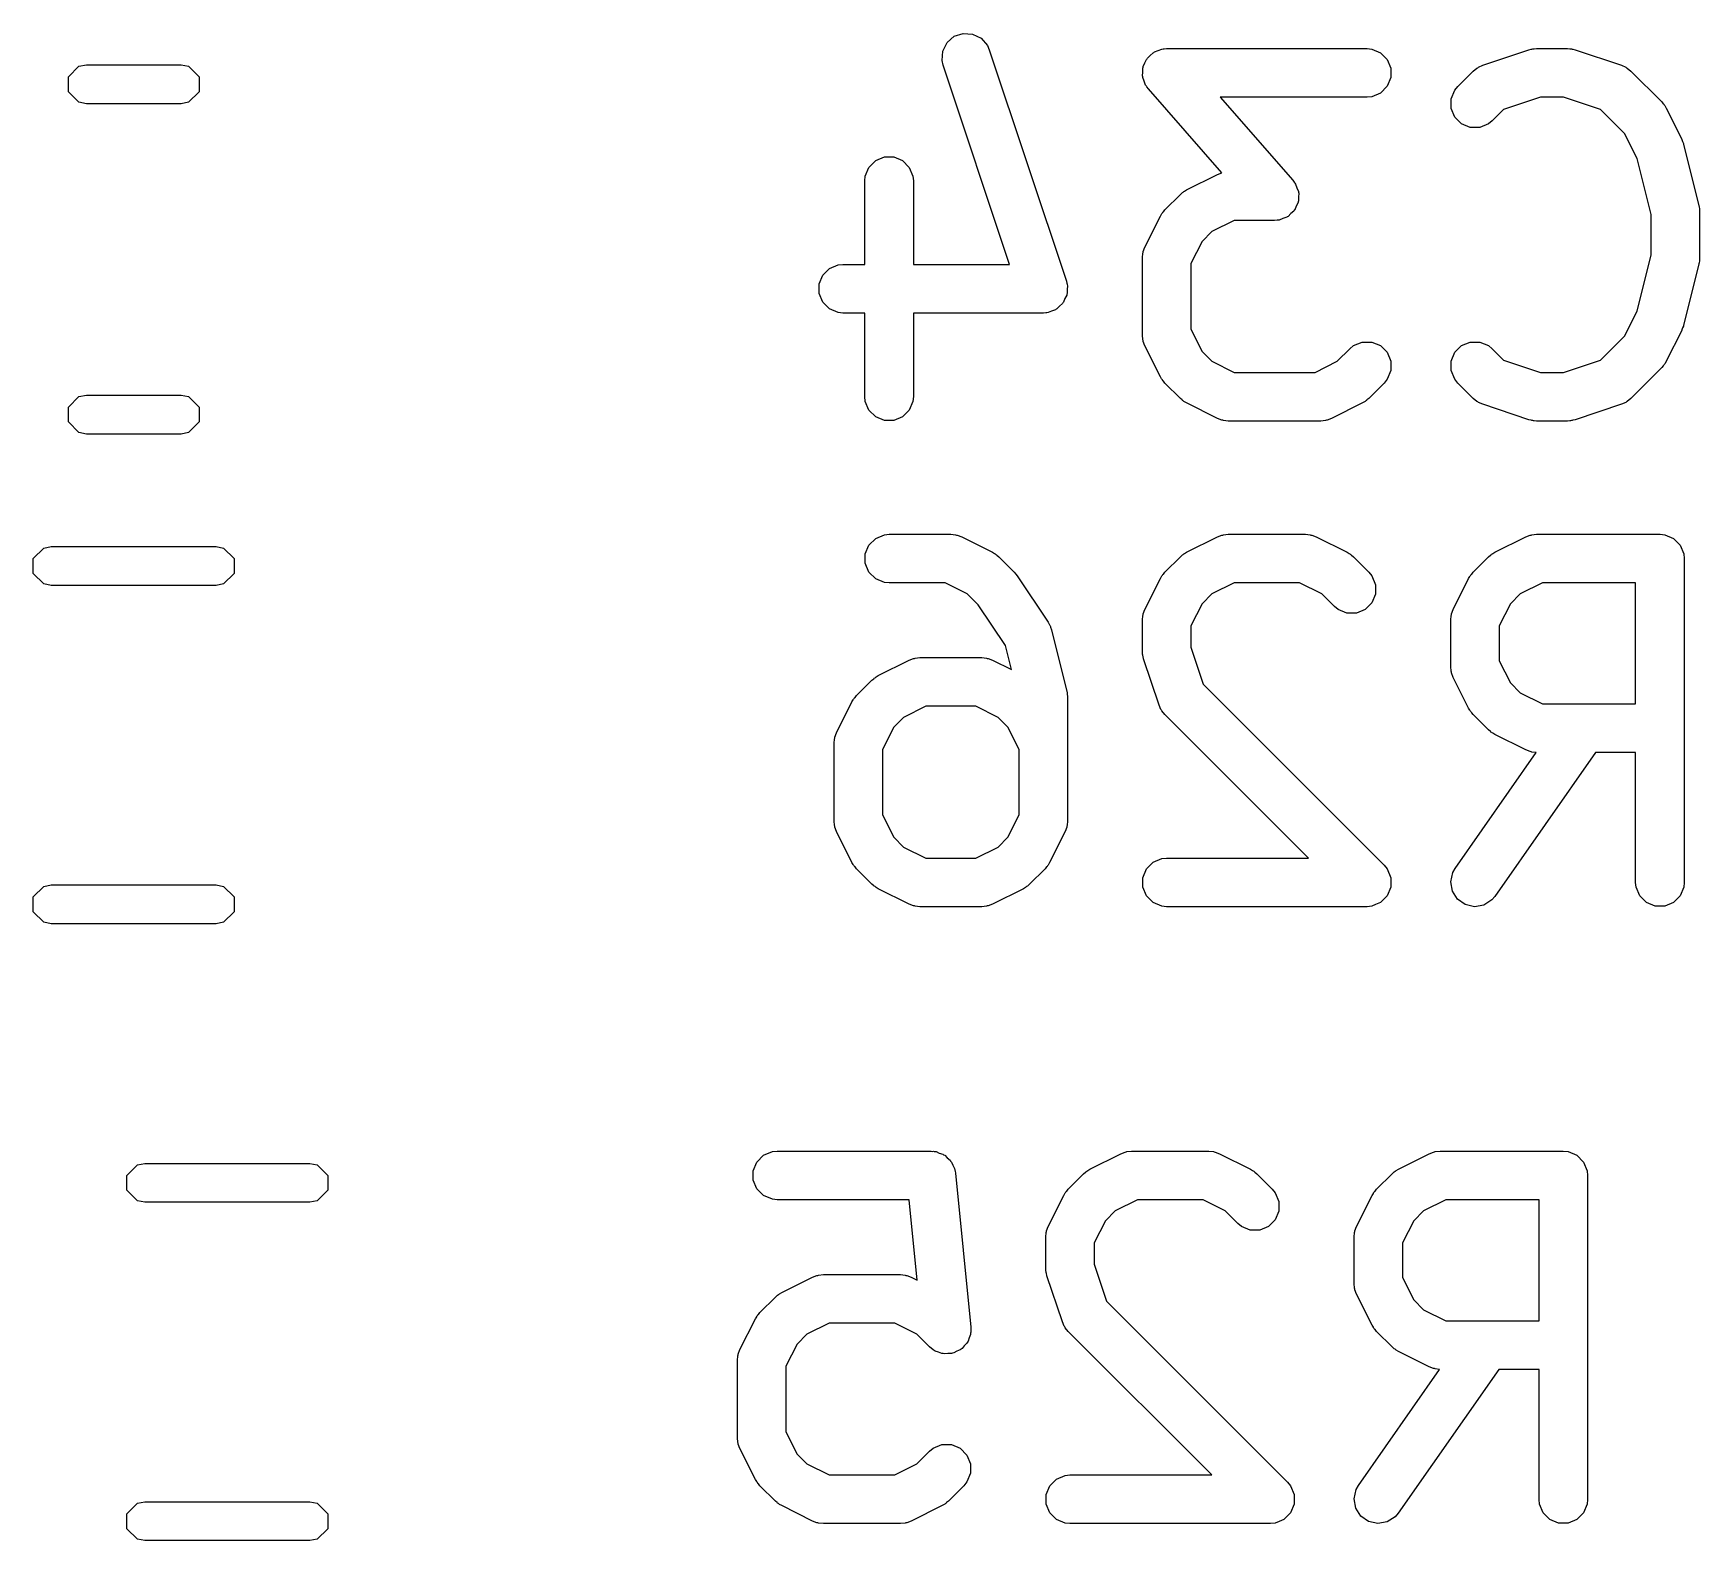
# Model space of a CAD drawing. Header units: inches. Extents: x 1.47 to 5.17, y -6.85 to -1.2.
# Drawn here: x 2.5468 to 2.7495, y -5.846 to -5.6627 of the extents above; entities that cross this region are included whole.
import ezdxf

# ---------------------------------------------------------------- set-up
doc = ezdxf.new("R2010")
doc.units = ezdxf.units.IN
doc.header["$MEASUREMENT"] = 0
doc.layers.add('B.Silkscreen', color=31, linetype='CONTINUOUS', true_color=0xe8b2a7)

msp = doc.modelspace()

# ---------------------------------------------------------------- linework, layer by layer
at = {"layer": 'B.Silkscreen', "linetype": 'CONTINUOUS'}
for p, q in [((2.65796, -5.66383), (2.65883, -5.66307)), ((2.65883, -5.66307), (2.65992, -5.66271)), ((2.65992, -5.66271), (2.66107, -5.66279)), ((2.66107, -5.66279), (2.6621, -5.66331)), ((2.6621, -5.66331), (2.66286, -5.66418)), ((2.65736, -5.66601), (2.65744, -5.66486)), ((2.65744, -5.66486), (2.65796, -5.66383)), ((2.66286, -5.66418), (2.66309, -5.6647)), ((2.66309, -5.6647), (2.67247, -5.69283)), ((2.68221, -5.66587), (2.68228, -5.6658)), ((2.68228, -5.6658), (2.68232, -5.66571)), ((2.68232, -5.66571), (2.68268, -5.6654)), ((2.68268, -5.6654), (2.68302, -5.66506)), ((2.68302, -5.66506), (2.68312, -5.66502)), ((2.68312, -5.66502), (2.68319, -5.66495)), ((2.68319, -5.66495), (2.68365, -5.6648)), ((2.68365, -5.6648), (2.68409, -5.66462)), ((2.68409, -5.66462), (2.68423, -5.6646)), ((2.68423, -5.6646), (2.68428, -5.66458)), ((2.68428, -5.66458), (2.68436, -5.66459)), ((2.68436, -5.66459), (2.68466, -5.66456)), ((2.68466, -5.66456), (2.70904, -5.66456)), ((2.70904, -5.66456), (2.70961, -5.66462)), ((2.70961, -5.66462), (2.71068, -5.66506)), ((2.71068, -5.66506), (2.71149, -5.66587)), ((2.7231, -5.66659), (2.72872, -5.66471)), ((2.72872, -5.66471), (2.72901, -5.66465)), ((2.72901, -5.66465), (2.72908, -5.66462)), ((2.72908, -5.66462), (2.72919, -5.66461)), ((2.72919, -5.66461), (2.72929, -5.66458)), ((2.72929, -5.66458), (2.72937, -5.66459)), ((2.72937, -5.66459), (2.72966, -5.66456)), ((2.72966, -5.66456), (2.73341, -5.66456)), ((2.73341, -5.66456), (2.7337, -5.66459)), ((2.7337, -5.66459), (2.73378, -5.66458)), ((2.73378, -5.66458), (2.73388, -5.66461)), ((2.73388, -5.66461), (2.73398, -5.66462)), ((2.73398, -5.66462), (2.73406, -5.66465)), ((2.73406, -5.66465), (2.73434, -5.66471)), ((2.73434, -5.66471), (2.73997, -5.66659)), ((2.55111, -5.66799), (2.55239, -5.66672)), ((2.55239, -5.66672), (2.5533, -5.66654)), ((2.5533, -5.66654), (2.56481, -5.66654)), ((2.56481, -5.66654), (2.56572, -5.66672)), ((2.56572, -5.66672), (2.567, -5.66799)), ((2.65749, -5.66657), (2.65736, -5.66601)), ((2.66557, -5.69081), (2.65749, -5.66657)), ((2.68174, -5.66789), (2.68177, -5.66742)), ((2.68177, -5.66694), (2.68181, -5.66684)), ((2.68177, -5.66742), (2.68177, -5.66694)), ((2.68181, -5.66675), (2.68203, -5.66631)), ((2.68181, -5.66684), (2.68181, -5.66675)), ((2.68203, -5.66631), (2.68221, -5.66587)), ((2.71149, -5.66587), (2.71193, -5.66694)), ((2.71193, -5.66694), (2.71193, -5.66809)), ((2.72007, -5.66917), (2.72195, -5.6673)), ((2.72195, -5.6673), (2.72239, -5.66693)), ((2.72239, -5.66693), (2.72249, -5.66689)), ((2.72249, -5.66689), (2.72257, -5.66682)), ((2.72257, -5.66682), (2.7231, -5.66659)), ((2.73997, -5.66659), (2.74049, -5.66682)), ((2.74049, -5.66682), (2.74057, -5.66689)), ((2.74057, -5.66689), (2.74067, -5.66693)), ((2.74067, -5.66693), (2.74112, -5.6673)), ((2.74112, -5.6673), (2.74487, -5.67105)), ((2.55111, -5.6698), (2.55111, -5.66799)), ((2.55239, -5.67108), (2.55111, -5.6698)), ((2.567, -5.6698), (2.56572, -5.67108)), ((2.567, -5.66799), (2.567, -5.6698)), ((2.68177, -5.66799), (2.68174, -5.66789)), ((2.68177, -5.66809), (2.68177, -5.66799)), ((2.68195, -5.66853), (2.68177, -5.66809)), ((2.68211, -5.66899), (2.68195, -5.66853)), ((2.68219, -5.6691), (2.68211, -5.66899)), ((2.68221, -5.66915), (2.68219, -5.6691)), ((2.68226, -5.66921), (2.68221, -5.66915)), ((2.68244, -5.66946), (2.68226, -5.66921)), ((2.69138, -5.67967), (2.68244, -5.66946)), ((2.71149, -5.66915), (2.71068, -5.66997)), ((2.71193, -5.66809), (2.71149, -5.66915)), ((2.71926, -5.67069), (2.7197, -5.66962)), ((2.7197, -5.66962), (2.72007, -5.66917)), ((2.5533, -5.67126), (2.55239, -5.67108)), ((2.56481, -5.67126), (2.5533, -5.67126)), ((2.56572, -5.67108), (2.56481, -5.67126)), ((2.70904, -5.67047), (2.69117, -5.67047)), ((2.69117, -5.67047), (2.70001, -5.68057)), ((2.70961, -5.67041), (2.70904, -5.67047)), ((2.71068, -5.66997), (2.70961, -5.67041)), ((2.71926, -5.67184), (2.71926, -5.67069)), ((2.7197, -5.6729), (2.71926, -5.67184)), ((2.73014, -5.67047), (2.72563, -5.67197)), ((2.73293, -5.67047), (2.73014, -5.67047)), ((2.73744, -5.67197), (2.73293, -5.67047)), ((2.74487, -5.67105), (2.74506, -5.67128)), ((2.74506, -5.67128), (2.74511, -5.67133)), ((2.74511, -5.67133), (2.74517, -5.67142)), ((2.74517, -5.67142), (2.74524, -5.6715)), ((2.74524, -5.6715), (2.74527, -5.67157)), ((2.74527, -5.67157), (2.74542, -5.67182)), ((2.74542, -5.67182), (2.7473, -5.67557)), ((2.72052, -5.67372), (2.7197, -5.6729)), ((2.72158, -5.67416), (2.72052, -5.67372)), ((2.7238, -5.67372), (2.72274, -5.67416)), ((2.72425, -5.67335), (2.7238, -5.67372)), ((2.72563, -5.67197), (2.72425, -5.67335)), ((2.74036, -5.67489), (2.73744, -5.67197)), ((2.72274, -5.67416), (2.72158, -5.67416)), ((2.74187, -5.67792), (2.74036, -5.67489)), ((2.7473, -5.67557), (2.74731, -5.67561)), ((2.74731, -5.67561), (2.74733, -5.67563)), ((2.74733, -5.67563), (2.74741, -5.67587)), ((2.74741, -5.67587), (2.7475, -5.67611)), ((2.64928, -5.67818), (2.65034, -5.67774)), ((2.65034, -5.67774), (2.65149, -5.67774)), ((2.65149, -5.67774), (2.65256, -5.67818)), ((2.74358, -5.68475), (2.74187, -5.67792)), ((2.7475, -5.67611), (2.74751, -5.67613)), ((2.74751, -5.67613), (2.74752, -5.67617)), ((2.74752, -5.67617), (2.7494, -5.68367)), ((2.64802, -5.68006), (2.64846, -5.679)), ((2.64846, -5.679), (2.64928, -5.67818)), ((2.65256, -5.67818), (2.65337, -5.679)), ((2.65337, -5.679), (2.65381, -5.68006)), ((2.68709, -5.68174), (2.69084, -5.67987)), ((2.69084, -5.67987), (2.69138, -5.67967)), ((2.64797, -5.68064), (2.64802, -5.68006)), ((2.64797, -5.69081), (2.64797, -5.68064)), ((2.65381, -5.68006), (2.65387, -5.68064)), ((2.65387, -5.68064), (2.65387, -5.69081)), ((2.6866, -5.68205), (2.68669, -5.682)), ((2.68669, -5.682), (2.68677, -5.68193)), ((2.68677, -5.68193), (2.68685, -5.6819)), ((2.68685, -5.6819), (2.68709, -5.68174)), ((2.70001, -5.68057), (2.70019, -5.68082)), ((2.70019, -5.68082), (2.70024, -5.68087)), ((2.70024, -5.68087), (2.70026, -5.68092)), ((2.70026, -5.68092), (2.70035, -5.68104)), ((2.70035, -5.68104), (2.7005, -5.68149)), ((2.7005, -5.68149), (2.70068, -5.68193)), ((2.70068, -5.68193), (2.70068, -5.68203)), ((2.68445, -5.68417), (2.68633, -5.6823)), ((2.68633, -5.6823), (2.68655, -5.68211)), ((2.68655, -5.68211), (2.6866, -5.68205)), ((2.70043, -5.68371), (2.70024, -5.68415)), ((2.70064, -5.68328), (2.70043, -5.68371)), ((2.70065, -5.68318), (2.70064, -5.68328)), ((2.70068, -5.68309), (2.70065, -5.68318)), ((2.70068, -5.68203), (2.70072, -5.68213)), ((2.70072, -5.68213), (2.70068, -5.68261)), ((2.70068, -5.68261), (2.70068, -5.68309)), ((2.7494, -5.68367), (2.74941, -5.68377)), ((2.74941, -5.68377), (2.74943, -5.68381)), ((2.74943, -5.68381), (2.74945, -5.68403)), ((2.74945, -5.68403), (2.74948, -5.68424)), ((2.68202, -5.68869), (2.6839, -5.68494)), ((2.6839, -5.68494), (2.68405, -5.68469)), ((2.68405, -5.68469), (2.68408, -5.68462)), ((2.68408, -5.68462), (2.68415, -5.68454)), ((2.68415, -5.68454), (2.68421, -5.68445)), ((2.68421, -5.68445), (2.68427, -5.6844)), ((2.68427, -5.6844), (2.68445, -5.68417)), ((2.69286, -5.68546), (2.69016, -5.68681)), ((2.69779, -5.68546), (2.69286, -5.68546)), ((2.69809, -5.68543), (2.69779, -5.68546)), ((2.69817, -5.68544), (2.69809, -5.68543)), ((2.69822, -5.68542), (2.69817, -5.68544)), ((2.69836, -5.68541), (2.69822, -5.68542)), ((2.69881, -5.68522), (2.69836, -5.68541)), ((2.69926, -5.68507), (2.69881, -5.68522)), ((2.69934, -5.685), (2.69926, -5.68507)), ((2.69943, -5.68497), (2.69934, -5.685)), ((2.69977, -5.68463), (2.69943, -5.68497)), ((2.70013, -5.68431), (2.69977, -5.68463)), ((2.70017, -5.68422), (2.70013, -5.68431)), ((2.70024, -5.68415), (2.70017, -5.68422)), ((2.74358, -5.68965), (2.74358, -5.68475)), ((2.74948, -5.68424), (2.74947, -5.68428)), ((2.74947, -5.68428), (2.74948, -5.68439)), ((2.74948, -5.68439), (2.74948, -5.69001)), ((2.68897, -5.68801), (2.68762, -5.69071)), ((2.69016, -5.68681), (2.68897, -5.68801)), ((2.68171, -5.69001), (2.68177, -5.68943)), ((2.68171, -5.69938), (2.68171, -5.69001)), ((2.68177, -5.68943), (2.68181, -5.68934)), ((2.68181, -5.68934), (2.68182, -5.68923)), ((2.68182, -5.68923), (2.68202, -5.68869)), ((2.74187, -5.69648), (2.74358, -5.68965)), ((2.74948, -5.69001), (2.74947, -5.69011)), ((2.74947, -5.69011), (2.74948, -5.69015)), ((2.6424, -5.69318), (2.64284, -5.69212)), ((2.64284, -5.69212), (2.64365, -5.6913)), ((2.64365, -5.6913), (2.64472, -5.69086)), ((2.64472, -5.69086), (2.64529, -5.69081)), ((2.64529, -5.69081), (2.64797, -5.69081)), ((2.65387, -5.69081), (2.66557, -5.69081)), ((2.68762, -5.69071), (2.68762, -5.69869)), ((2.7494, -5.69073), (2.74752, -5.69822)), ((2.74941, -5.69063), (2.7494, -5.69073)), ((2.74943, -5.69059), (2.74941, -5.69063)), ((2.74945, -5.69037), (2.74943, -5.69059)), ((2.74948, -5.69015), (2.74945, -5.69037)), ((2.6424, -5.69434), (2.6424, -5.69318)), ((2.67247, -5.69283), (2.67253, -5.69311)), ((2.67253, -5.69311), (2.67256, -5.69318)), ((2.67256, -5.69318), (2.67256, -5.69324)), ((2.67256, -5.69324), (2.6726, -5.69339)), ((2.6726, -5.69339), (2.67256, -5.69386)), ((2.67256, -5.69386), (2.67256, -5.69434)), ((2.64284, -5.6954), (2.6424, -5.69434)), ((2.64365, -5.69621), (2.64284, -5.6954)), ((2.64472, -5.69666), (2.64365, -5.69621)), ((2.67131, -5.69621), (2.67121, -5.69625)), ((2.67164, -5.69588), (2.67131, -5.69621)), ((2.672, -5.69557), (2.67164, -5.69588)), ((2.67205, -5.69547), (2.672, -5.69557)), ((2.67212, -5.6954), (2.67205, -5.69547)), ((2.6723, -5.69496), (2.67212, -5.6954)), ((2.67251, -5.69454), (2.6723, -5.69496)), ((2.67252, -5.69443), (2.67251, -5.69454)), ((2.67256, -5.69434), (2.67252, -5.69443)), ((2.64529, -5.69671), (2.64472, -5.69666)), ((2.64797, -5.69671), (2.64529, -5.69671)), ((2.64797, -5.70688), (2.64797, -5.69671)), ((2.66967, -5.69671), (2.65387, -5.69671)), ((2.65387, -5.69671), (2.65387, -5.70688)), ((2.66996, -5.69668), (2.66967, -5.69671)), ((2.67004, -5.69669), (2.66996, -5.69668)), ((2.67009, -5.69667), (2.67004, -5.69669)), ((2.67024, -5.69666), (2.67009, -5.69667)), ((2.67068, -5.69647), (2.67024, -5.69666)), ((2.67113, -5.69632), (2.67068, -5.69647)), ((2.67121, -5.69625), (2.67113, -5.69632)), ((2.74036, -5.69951), (2.74187, -5.69648)), ((2.74752, -5.69822), (2.74751, -5.69827)), ((2.68177, -5.69996), (2.68171, -5.69938)), ((2.68181, -5.70006), (2.68177, -5.69996)), ((2.68182, -5.70016), (2.68181, -5.70006)), ((2.68202, -5.7007), (2.68182, -5.70016)), ((2.68762, -5.69869), (2.68897, -5.70138)), ((2.7074, -5.70068), (2.70846, -5.70024)), ((2.70846, -5.70024), (2.70961, -5.70024)), ((2.70961, -5.70024), (2.71068, -5.70068)), ((2.72052, -5.70068), (2.72158, -5.70024)), ((2.72158, -5.70024), (2.72274, -5.70024)), ((2.72274, -5.70024), (2.7238, -5.70068)), ((2.73744, -5.70243), (2.74036, -5.69951)), ((2.7473, -5.69883), (2.74542, -5.70258)), ((2.74731, -5.69879), (2.7473, -5.69883)), ((2.74733, -5.69877), (2.74731, -5.69879)), ((2.74741, -5.69853), (2.74733, -5.69877)), ((2.7475, -5.69829), (2.74741, -5.69853)), ((2.74751, -5.69827), (2.7475, -5.69829)), ((2.6839, -5.70445), (2.68202, -5.7007)), ((2.68897, -5.70138), (2.69016, -5.70258)), ((2.70541, -5.70258), (2.70695, -5.70105)), ((2.70695, -5.70105), (2.7074, -5.70068)), ((2.71068, -5.70068), (2.71149, -5.70149)), ((2.71149, -5.70149), (2.71193, -5.70256)), ((2.71926, -5.70256), (2.7197, -5.70149)), ((2.7197, -5.70149), (2.72052, -5.70068)), ((2.7238, -5.70068), (2.72425, -5.70105)), ((2.72425, -5.70105), (2.72563, -5.70243)), ((2.69016, -5.70258), (2.69286, -5.70393)), ((2.69286, -5.70393), (2.70271, -5.70393)), ((2.70271, -5.70393), (2.70541, -5.70258)), ((2.71193, -5.70371), (2.71149, -5.70477)), ((2.71193, -5.70256), (2.71193, -5.70371)), ((2.71926, -5.70371), (2.71926, -5.70256)), ((2.7197, -5.70477), (2.71926, -5.70371)), ((2.72563, -5.70243), (2.73014, -5.70393)), ((2.73014, -5.70393), (2.73293, -5.70393)), ((2.73293, -5.70393), (2.73744, -5.70243)), ((2.74487, -5.70335), (2.74112, -5.7071)), ((2.74506, -5.70312), (2.74487, -5.70335)), ((2.74511, -5.70307), (2.74506, -5.70312)), ((2.74517, -5.70298), (2.74511, -5.70307)), ((2.74524, -5.7029), (2.74517, -5.70298)), ((2.74527, -5.70283), (2.74524, -5.7029)), ((2.74542, -5.70258), (2.74527, -5.70283)), ((2.68405, -5.7047), (2.6839, -5.70445)), ((2.68408, -5.70477), (2.68405, -5.7047)), ((2.68415, -5.70485), (2.68408, -5.70477)), ((2.68421, -5.70494), (2.68415, -5.70485)), ((2.68427, -5.70499), (2.68421, -5.70494)), ((2.68445, -5.70522), (2.68427, -5.70499)), ((2.68633, -5.7071), (2.68445, -5.70522)), ((2.71112, -5.70522), (2.70925, -5.7071)), ((2.71149, -5.70477), (2.71112, -5.70522)), ((2.72007, -5.70522), (2.7197, -5.70477)), ((2.72195, -5.7071), (2.72007, -5.70522)), ((2.55111, -5.70815), (2.55239, -5.70687)), ((2.55111, -5.70996), (2.55111, -5.70815)), ((2.55239, -5.70687), (2.5533, -5.70669)), ((2.5533, -5.70669), (2.56481, -5.70669)), ((2.56481, -5.70669), (2.56572, -5.70687)), ((2.56572, -5.70687), (2.567, -5.70815)), ((2.567, -5.70815), (2.567, -5.70996)), ((2.64802, -5.70746), (2.64797, -5.70688)), ((2.64846, -5.70852), (2.64802, -5.70746)), ((2.65381, -5.70746), (2.65337, -5.70852)), ((2.65387, -5.70688), (2.65381, -5.70746)), ((2.68655, -5.70728), (2.68633, -5.7071)), ((2.6866, -5.70734), (2.68655, -5.70728)), ((2.68669, -5.7074), (2.6866, -5.70734)), ((2.68677, -5.70746), (2.68669, -5.7074)), ((2.68685, -5.70749), (2.68677, -5.70746)), ((2.68709, -5.70765), (2.68685, -5.70749)), ((2.69084, -5.70952), (2.68709, -5.70765)), ((2.70848, -5.70765), (2.70473, -5.70952)), ((2.70873, -5.70749), (2.70848, -5.70765)), ((2.7088, -5.70746), (2.70873, -5.70749)), ((2.70888, -5.7074), (2.7088, -5.70746)), ((2.70897, -5.70734), (2.70888, -5.7074)), ((2.70902, -5.70728), (2.70897, -5.70734)), ((2.70925, -5.7071), (2.70902, -5.70728)), ((2.72239, -5.70746), (2.72195, -5.7071)), ((2.72249, -5.7075), (2.72239, -5.70746)), ((2.72257, -5.70757), (2.72249, -5.7075)), ((2.7231, -5.70781), (2.72257, -5.70757)), ((2.72872, -5.70968), (2.7231, -5.70781)), ((2.73997, -5.70781), (2.73434, -5.70968)), ((2.74049, -5.70757), (2.73997, -5.70781)), ((2.74057, -5.7075), (2.74049, -5.70757)), ((2.74067, -5.70746), (2.74057, -5.7075)), ((2.74112, -5.7071), (2.74067, -5.70746)), ((2.55239, -5.71124), (2.55111, -5.70996)), ((2.567, -5.70996), (2.56572, -5.71124)), ((2.64928, -5.70934), (2.64846, -5.70852)), ((2.65034, -5.70978), (2.64928, -5.70934)), ((2.65149, -5.70978), (2.65034, -5.70978)), ((2.65256, -5.70934), (2.65149, -5.70978)), ((2.65337, -5.70852), (2.65256, -5.70934)), ((2.69138, -5.70973), (2.69084, -5.70952)), ((2.69149, -5.70974), (2.69138, -5.70973)), ((2.69159, -5.70978), (2.69149, -5.70974)), ((2.69216, -5.70984), (2.69159, -5.70978)), ((2.70341, -5.70984), (2.69216, -5.70984)), ((2.70399, -5.70978), (2.70341, -5.70984)), ((2.70409, -5.70974), (2.70399, -5.70978)), ((2.70419, -5.70973), (2.70409, -5.70974)), ((2.70473, -5.70952), (2.70419, -5.70973)), ((2.72901, -5.70975), (2.72872, -5.70968)), ((2.72908, -5.70978), (2.72901, -5.70975)), ((2.72919, -5.70979), (2.72908, -5.70978)), ((2.72929, -5.70981), (2.72919, -5.70979)), ((2.72937, -5.70981), (2.72929, -5.70981)), ((2.72966, -5.70984), (2.72937, -5.70981)), ((2.73341, -5.70984), (2.72966, -5.70984)), ((2.7337, -5.70981), (2.73341, -5.70984)), ((2.73378, -5.70981), (2.7337, -5.70981)), ((2.73388, -5.70979), (2.73378, -5.70981)), ((2.73398, -5.70978), (2.73388, -5.70979)), ((2.73406, -5.70975), (2.73398, -5.70978)), ((2.73434, -5.70968), (2.73406, -5.70975)), ((2.5533, -5.71142), (2.55239, -5.71124)), ((2.56481, -5.71142), (2.5533, -5.71142)), ((2.56572, -5.71124), (2.56481, -5.71142)), ((2.64846, -5.72493), (2.64928, -5.72411)), ((2.64928, -5.72411), (2.65034, -5.72367)), ((2.65034, -5.72367), (2.65092, -5.72361)), ((2.65092, -5.72361), (2.65842, -5.72361)), ((2.65842, -5.72361), (2.65899, -5.72367)), ((2.65899, -5.72367), (2.65909, -5.72371)), ((2.65909, -5.72371), (2.6592, -5.72372)), ((2.6592, -5.72372), (2.65974, -5.72393)), ((2.65974, -5.72393), (2.66349, -5.7258)), ((2.68709, -5.7258), (2.69084, -5.72393)), ((2.69084, -5.72393), (2.69138, -5.72372)), ((2.69138, -5.72372), (2.69149, -5.72371)), ((2.69149, -5.72371), (2.69159, -5.72367)), ((2.69159, -5.72367), (2.69216, -5.72361)), ((2.69216, -5.72361), (2.70154, -5.72361)), ((2.70154, -5.72361), (2.70211, -5.72367)), ((2.70211, -5.72367), (2.70221, -5.72371)), ((2.70221, -5.72371), (2.70232, -5.72372)), ((2.70232, -5.72372), (2.70286, -5.72393)), ((2.70286, -5.72393), (2.70661, -5.7258)), ((2.72459, -5.7258), (2.72834, -5.72393)), ((2.72834, -5.72393), (2.72888, -5.72372)), ((2.72888, -5.72372), (2.72898, -5.72371)), ((2.72898, -5.72371), (2.72908, -5.72367)), ((2.72908, -5.72367), (2.72966, -5.72361)), ((2.72966, -5.72361), (2.74466, -5.72361)), ((2.74466, -5.72361), (2.74523, -5.72367)), ((2.74523, -5.72367), (2.7463, -5.72411)), ((2.7463, -5.72411), (2.74711, -5.72493)), ((2.54684, -5.72656), (2.54812, -5.72528)), ((2.54684, -5.72836), (2.54684, -5.72656)), ((2.54812, -5.72528), (2.54903, -5.7251)), ((2.54903, -5.7251), (2.56908, -5.7251)), ((2.56908, -5.7251), (2.56999, -5.72528)), ((2.56999, -5.72528), (2.57127, -5.72656)), ((2.57127, -5.72656), (2.57127, -5.72836)), ((2.64802, -5.72599), (2.64846, -5.72493)), ((2.64802, -5.72714), (2.64802, -5.72599)), ((2.66349, -5.7258), (2.66374, -5.72596)), ((2.66374, -5.72596), (2.66381, -5.72599)), ((2.66381, -5.72599), (2.66389, -5.72605)), ((2.66389, -5.72605), (2.66398, -5.72611)), ((2.66398, -5.72611), (2.66403, -5.72617)), ((2.66403, -5.72617), (2.66426, -5.72635)), ((2.66426, -5.72635), (2.66613, -5.72823)), ((2.68445, -5.72823), (2.68633, -5.72635)), ((2.68633, -5.72635), (2.68655, -5.72617)), ((2.68655, -5.72617), (2.6866, -5.72611)), ((2.6866, -5.72611), (2.68669, -5.72605)), ((2.68669, -5.72605), (2.68677, -5.72599)), ((2.68677, -5.72599), (2.68685, -5.72596)), ((2.68685, -5.72596), (2.68709, -5.7258)), ((2.70661, -5.7258), (2.70686, -5.72596)), ((2.70686, -5.72596), (2.70693, -5.72599)), ((2.70693, -5.72599), (2.70701, -5.72605)), ((2.70701, -5.72605), (2.7071, -5.72611)), ((2.7071, -5.72611), (2.70715, -5.72617)), ((2.70715, -5.72617), (2.70737, -5.72635)), ((2.70737, -5.72635), (2.70925, -5.72823)), ((2.72195, -5.72823), (2.72382, -5.72635)), ((2.72382, -5.72635), (2.72405, -5.72617)), ((2.72405, -5.72617), (2.7241, -5.72611)), ((2.7241, -5.72611), (2.72419, -5.72605)), ((2.72419, -5.72605), (2.72427, -5.72599)), ((2.72427, -5.72599), (2.72434, -5.72596)), ((2.72434, -5.72596), (2.72459, -5.7258)), ((2.74711, -5.72493), (2.74755, -5.72599)), ((2.74755, -5.72599), (2.74761, -5.72657)), ((2.74761, -5.72657), (2.74761, -5.76594)), ((2.54812, -5.72964), (2.54684, -5.72836)), ((2.57127, -5.72836), (2.56999, -5.72964)), ((2.64846, -5.72821), (2.64802, -5.72714)), ((2.64928, -5.72902), (2.64846, -5.72821)), ((2.66613, -5.72823), (2.66613, -5.72823)), ((2.66613, -5.72823), (2.66613, -5.72823)), ((2.66613, -5.72823), (2.66632, -5.72846)), ((2.66632, -5.72846), (2.6665, -5.72868)), ((2.68408, -5.72868), (2.68415, -5.7286)), ((2.68415, -5.7286), (2.68421, -5.72851)), ((2.68421, -5.72851), (2.68427, -5.72846)), ((2.68427, -5.72846), (2.68445, -5.72823)), ((2.70925, -5.72823), (2.70962, -5.72868)), ((2.72158, -5.72868), (2.72165, -5.7286)), ((2.72165, -5.7286), (2.7217, -5.72851)), ((2.7217, -5.72851), (2.72176, -5.72846)), ((2.72176, -5.72846), (2.72195, -5.72823)), ((2.54903, -5.72982), (2.54812, -5.72964)), ((2.56908, -5.72982), (2.54903, -5.72982)), ((2.56999, -5.72964), (2.56908, -5.72982)), ((2.65034, -5.72946), (2.64928, -5.72902)), ((2.65092, -5.72952), (2.65034, -5.72946)), ((2.65772, -5.72952), (2.65092, -5.72952)), ((2.66042, -5.73087), (2.65772, -5.72952)), ((2.6665, -5.72868), (2.6665, -5.72868)), ((2.6665, -5.72868), (2.6665, -5.72868)), ((2.6665, -5.72868), (2.67025, -5.7343)), ((2.68202, -5.73275), (2.6839, -5.729)), ((2.6839, -5.729), (2.68405, -5.72875)), ((2.68405, -5.72875), (2.68408, -5.72868)), ((2.69286, -5.72952), (2.69016, -5.73087)), ((2.70084, -5.72952), (2.69286, -5.72952)), ((2.70354, -5.73087), (2.70084, -5.72952)), ((2.70962, -5.72868), (2.71006, -5.72974)), ((2.71006, -5.72974), (2.71006, -5.73089)), ((2.71952, -5.73275), (2.72139, -5.729)), ((2.72139, -5.729), (2.72155, -5.72875)), ((2.72155, -5.72875), (2.72158, -5.72868)), ((2.73036, -5.72952), (2.72766, -5.73087)), ((2.7417, -5.72952), (2.73036, -5.72952)), ((2.7417, -5.74424), (2.7417, -5.72952)), ((2.66175, -5.7322), (2.66042, -5.73087)), ((2.66505, -5.73715), (2.66175, -5.7322)), ((2.68897, -5.73207), (2.68762, -5.73476)), ((2.69016, -5.73087), (2.68897, -5.73207)), ((2.70507, -5.73241), (2.70354, -5.73087)), ((2.70552, -5.73277), (2.70507, -5.73241)), ((2.70962, -5.73196), (2.7088, -5.73277)), ((2.71006, -5.73089), (2.70962, -5.73196)), ((2.72646, -5.73207), (2.72511, -5.73476)), ((2.72766, -5.73087), (2.72646, -5.73207)), ((2.67025, -5.7343), (2.67042, -5.73462)), ((2.67042, -5.73462), (2.67046, -5.73468)), ((2.67046, -5.73468), (2.67049, -5.73475)), ((2.68171, -5.73407), (2.68177, -5.73349)), ((2.68171, -5.73782), (2.68171, -5.73407)), ((2.68177, -5.73349), (2.68181, -5.73339)), ((2.68181, -5.73339), (2.68182, -5.73329)), ((2.68182, -5.73329), (2.68202, -5.73275)), ((2.70659, -5.73321), (2.70552, -5.73277)), ((2.70774, -5.73321), (2.70659, -5.73321)), ((2.7088, -5.73277), (2.70774, -5.73321)), ((2.71921, -5.73407), (2.71926, -5.73349)), ((2.71921, -5.73969), (2.71921, -5.73407)), ((2.71926, -5.73349), (2.7193, -5.73339)), ((2.7193, -5.73339), (2.71931, -5.73329)), ((2.71931, -5.73329), (2.71952, -5.73275)), ((2.67049, -5.73475), (2.67052, -5.73481)), ((2.67052, -5.73481), (2.67053, -5.73489)), ((2.67053, -5.73489), (2.67066, -5.73523)), ((2.67066, -5.73523), (2.67253, -5.74272)), ((2.68762, -5.73476), (2.68762, -5.73734)), ((2.72511, -5.73476), (2.72511, -5.73899)), ((2.65335, -5.73892), (2.65389, -5.73872)), ((2.65389, -5.73872), (2.65399, -5.73871)), ((2.65399, -5.73871), (2.65409, -5.73867)), ((2.65409, -5.73867), (2.65467, -5.73861)), ((2.65467, -5.73861), (2.66217, -5.73861)), ((2.66217, -5.73861), (2.66274, -5.73867)), ((2.66274, -5.73867), (2.66284, -5.73871)), ((2.66284, -5.73871), (2.66295, -5.73872)), ((2.66295, -5.73872), (2.66349, -5.73892)), ((2.66578, -5.74007), (2.66505, -5.73715)), ((2.68174, -5.73811), (2.68171, -5.73782)), ((2.68173, -5.73819), (2.68174, -5.73811)), ((2.68176, -5.73829), (2.68173, -5.73819)), ((2.68177, -5.73839), (2.68176, -5.73829)), ((2.6818, -5.73846), (2.68177, -5.73839)), ((2.68186, -5.73875), (2.6818, -5.73846)), ((2.68374, -5.74437), (2.68186, -5.73875)), ((2.68762, -5.73734), (2.68912, -5.74185)), ((2.6496, -5.7408), (2.65335, -5.73892)), ((2.66349, -5.73892), (2.66578, -5.74007)), ((2.71926, -5.74027), (2.71921, -5.73969)), ((2.7193, -5.74037), (2.71926, -5.74027)), ((2.71931, -5.74047), (2.7193, -5.74037)), ((2.71952, -5.74101), (2.71931, -5.74047)), ((2.72511, -5.73899), (2.72646, -5.74169)), ((2.64696, -5.74323), (2.64883, -5.74135)), ((2.64883, -5.74135), (2.64906, -5.74117)), ((2.64906, -5.74117), (2.64911, -5.74111)), ((2.64911, -5.74111), (2.6492, -5.74105)), ((2.6492, -5.74105), (2.64928, -5.74099)), ((2.64928, -5.74099), (2.64935, -5.74096)), ((2.64935, -5.74096), (2.6496, -5.7408)), ((2.67253, -5.74272), (2.67255, -5.74282)), ((2.68912, -5.74185), (2.71112, -5.76385)), ((2.72139, -5.74476), (2.71952, -5.74101)), ((2.72646, -5.74169), (2.72766, -5.74289)), ((2.64453, -5.74774), (2.6464, -5.74399)), ((2.6464, -5.74399), (2.64656, -5.74375)), ((2.64656, -5.74375), (2.64659, -5.74367)), ((2.64659, -5.74367), (2.64666, -5.74359)), ((2.64666, -5.74359), (2.64671, -5.7435)), ((2.64671, -5.7435), (2.64677, -5.74345)), ((2.64677, -5.74345), (2.64696, -5.74323)), ((2.65537, -5.74452), (2.65267, -5.74587)), ((2.66147, -5.74452), (2.65537, -5.74452)), ((2.66417, -5.74587), (2.66147, -5.74452)), ((2.67255, -5.74282), (2.67256, -5.74286)), ((2.67256, -5.74286), (2.67258, -5.74308)), ((2.67258, -5.74308), (2.67262, -5.7433)), ((2.67262, -5.7433), (2.67261, -5.74334)), ((2.67261, -5.74334), (2.67262, -5.74344)), ((2.67262, -5.74344), (2.67262, -5.75844)), ((2.68397, -5.7449), (2.68374, -5.74437)), ((2.72155, -5.74501), (2.72139, -5.74476)), ((2.72766, -5.74289), (2.73036, -5.74424)), ((2.73036, -5.74424), (2.7417, -5.74424)), ((2.65267, -5.74587), (2.65147, -5.74706)), ((2.66536, -5.74706), (2.66417, -5.74587)), ((2.68404, -5.74498), (2.68397, -5.7449)), ((2.68408, -5.74508), (2.68404, -5.74498)), ((2.68445, -5.74553), (2.68408, -5.74508)), ((2.70191, -5.76298), (2.68445, -5.74553)), ((2.72158, -5.74508), (2.72155, -5.74501)), ((2.72165, -5.74516), (2.72158, -5.74508)), ((2.7217, -5.74525), (2.72165, -5.74516)), ((2.72176, -5.7453), (2.7217, -5.74525)), ((2.72195, -5.74553), (2.72176, -5.7453)), ((2.72382, -5.7474), (2.72195, -5.74553)), ((2.64422, -5.74906), (2.64427, -5.74849)), ((2.64427, -5.74849), (2.64431, -5.74839)), ((2.64431, -5.74839), (2.64432, -5.74828)), ((2.64432, -5.74828), (2.64453, -5.74774)), ((2.65147, -5.74706), (2.65012, -5.74976)), ((2.66671, -5.74976), (2.66536, -5.74706)), ((2.72405, -5.74759), (2.72382, -5.7474)), ((2.7241, -5.74765), (2.72405, -5.74759)), ((2.72419, -5.7477), (2.7241, -5.74765)), ((2.72427, -5.74777), (2.72419, -5.7477)), ((2.72434, -5.7478), (2.72427, -5.74777)), ((2.72459, -5.74796), (2.72434, -5.7478)), ((2.72834, -5.74983), (2.72459, -5.74796)), ((2.64422, -5.75844), (2.64422, -5.74906)), ((2.65012, -5.74976), (2.65012, -5.75774)), ((2.66671, -5.75774), (2.66671, -5.74976)), ((2.71974, -5.76424), (2.72961, -5.75014)), ((2.73682, -5.75014), (2.72458, -5.76763)), ((2.72888, -5.75004), (2.72834, -5.74983)), ((2.72898, -5.75005), (2.72888, -5.75004)), ((2.72908, -5.75009), (2.72898, -5.75005)), ((2.72961, -5.75014), (2.72908, -5.75009)), ((2.7417, -5.75014), (2.73682, -5.75014)), ((2.7417, -5.76594), (2.7417, -5.75014)), ((2.64427, -5.75901), (2.64422, -5.75844)), ((2.64431, -5.75911), (2.64427, -5.75901)), ((2.65012, -5.75774), (2.65147, -5.76044)), ((2.66536, -5.76044), (2.66671, -5.75774)), ((2.67256, -5.75901), (2.67252, -5.75911)), ((2.67262, -5.75844), (2.67256, -5.75901)), ((2.64432, -5.75922), (2.64431, -5.75911)), ((2.64453, -5.75976), (2.64432, -5.75922)), ((2.6464, -5.76351), (2.64453, -5.75976)), ((2.65147, -5.76044), (2.65267, -5.76164)), ((2.66417, -5.76164), (2.66536, -5.76044)), ((2.67231, -5.75976), (2.67043, -5.76351)), ((2.67251, -5.75922), (2.67231, -5.75976)), ((2.67252, -5.75911), (2.67251, -5.75922)), ((2.65267, -5.76164), (2.65537, -5.76298)), ((2.65537, -5.76298), (2.66147, -5.76298)), ((2.66147, -5.76298), (2.66417, -5.76164)), ((2.68302, -5.76348), (2.68409, -5.76304)), ((2.68409, -5.76304), (2.68466, -5.76298)), ((2.68466, -5.76298), (2.70191, -5.76298)), ((2.64656, -5.76376), (2.6464, -5.76351)), ((2.64659, -5.76383), (2.64656, -5.76376)), ((2.64666, -5.76391), (2.64659, -5.76383)), ((2.64671, -5.764), (2.64666, -5.76391)), ((2.64677, -5.76405), (2.64671, -5.764)), ((2.64696, -5.76428), (2.64677, -5.76405)), ((2.64883, -5.76615), (2.64696, -5.76428)), ((2.66988, -5.76428), (2.668, -5.76615)), ((2.67007, -5.76405), (2.66988, -5.76428)), ((2.67012, -5.764), (2.67007, -5.76405)), ((2.67018, -5.76391), (2.67012, -5.764)), ((2.67025, -5.76383), (2.67018, -5.76391)), ((2.67028, -5.76376), (2.67025, -5.76383)), ((2.67043, -5.76351), (2.67028, -5.76376)), ((2.68177, -5.76536), (2.68221, -5.7643)), ((2.68221, -5.7643), (2.68302, -5.76348)), ((2.71112, -5.76385), (2.71149, -5.7643)), ((2.71149, -5.7643), (2.71193, -5.76536)), ((2.71921, -5.76587), (2.71946, -5.76475)), ((2.71946, -5.76475), (2.71974, -5.76424)), ((2.54684, -5.7677), (2.54812, -5.76642)), ((2.54812, -5.76642), (2.54903, -5.76624)), ((2.54903, -5.76624), (2.56908, -5.76624)), ((2.56908, -5.76624), (2.56999, -5.76642)), ((2.56999, -5.76642), (2.57127, -5.7677)), ((2.64906, -5.76634), (2.64883, -5.76615)), ((2.64911, -5.7664), (2.64906, -5.76634)), ((2.6492, -5.76645), (2.64911, -5.7664)), ((2.64928, -5.76652), (2.6492, -5.76645)), ((2.64935, -5.76655), (2.64928, -5.76652)), ((2.6496, -5.7667), (2.64935, -5.76655)), ((2.65335, -5.76858), (2.6496, -5.7667)), ((2.66724, -5.7667), (2.66349, -5.76858)), ((2.66749, -5.76655), (2.66724, -5.7667)), ((2.66756, -5.76652), (2.66749, -5.76655)), ((2.66764, -5.76645), (2.66756, -5.76652)), ((2.66773, -5.7664), (2.66764, -5.76645)), ((2.66778, -5.76634), (2.66773, -5.7664)), ((2.668, -5.76615), (2.66778, -5.76634)), ((2.68177, -5.76651), (2.68177, -5.76536)), ((2.68221, -5.76758), (2.68177, -5.76651)), ((2.71193, -5.76651), (2.71149, -5.76758)), ((2.71193, -5.76536), (2.71193, -5.76651)), ((2.71941, -5.76701), (2.71921, -5.76587)), ((2.72003, -5.76798), (2.71941, -5.76701)), ((2.74176, -5.76651), (2.7417, -5.76594)), ((2.7422, -5.76758), (2.74176, -5.76651)), ((2.74755, -5.76651), (2.74711, -5.76758)), ((2.74761, -5.76594), (2.74755, -5.76651)), ((2.54684, -5.76951), (2.54684, -5.7677)), ((2.57127, -5.7677), (2.57127, -5.76951)), ((2.65389, -5.76879), (2.65335, -5.76858)), ((2.65399, -5.76879), (2.65389, -5.76879)), ((2.65409, -5.76883), (2.65399, -5.76879)), ((2.65467, -5.76889), (2.65409, -5.76883)), ((2.66217, -5.76889), (2.65467, -5.76889)), ((2.66274, -5.76883), (2.66217, -5.76889)), ((2.66284, -5.76879), (2.66274, -5.76883)), ((2.66295, -5.76879), (2.66284, -5.76879)), ((2.66349, -5.76858), (2.66295, -5.76879)), ((2.68302, -5.76839), (2.68221, -5.76758)), ((2.68409, -5.76883), (2.68302, -5.76839)), ((2.68466, -5.76889), (2.68409, -5.76883)), ((2.70904, -5.76889), (2.68466, -5.76889)), ((2.70961, -5.76883), (2.70904, -5.76889)), ((2.71008, -5.76864), (2.70961, -5.76883)), ((2.71068, -5.76839), (2.71008, -5.76864)), ((2.71149, -5.76758), (2.71068, -5.76839)), ((2.72097, -5.76864), (2.72003, -5.76798)), ((2.7221, -5.76889), (2.72097, -5.76864)), ((2.72323, -5.76869), (2.7221, -5.76889)), ((2.7242, -5.76807), (2.72323, -5.76869)), ((2.72458, -5.76763), (2.7242, -5.76807)), ((2.74302, -5.76839), (2.7422, -5.76758)), ((2.74408, -5.76883), (2.74302, -5.76839)), ((2.74523, -5.76883), (2.74408, -5.76883)), ((2.7463, -5.76839), (2.74523, -5.76883)), ((2.74711, -5.76758), (2.7463, -5.76839)), ((2.54812, -5.77078), (2.54684, -5.76951)), ((2.54903, -5.77096), (2.54812, -5.77078)), ((2.56908, -5.77096), (2.54903, -5.77096)), ((2.56999, -5.77078), (2.56908, -5.77096)), ((2.57127, -5.76951), (2.56999, -5.77078)), ((2.63484, -5.79993), (2.63565, -5.79911)), ((2.63565, -5.79911), (2.63672, -5.79867)), ((2.63672, -5.79867), (2.63729, -5.79861)), ((2.63729, -5.79861), (2.65604, -5.79861)), ((2.65604, -5.79861), (2.65625, -5.79864)), ((2.65625, -5.79864), (2.65632, -5.79863)), ((2.65632, -5.79863), (2.65639, -5.79865)), ((2.65639, -5.79865), (2.65662, -5.79867)), ((2.65662, -5.79867), (2.65701, -5.79884)), ((2.65701, -5.79884), (2.65743, -5.79896)), ((2.65743, -5.79896), (2.65754, -5.79906)), ((2.65754, -5.79906), (2.65768, -5.79911)), ((2.65768, -5.79911), (2.65799, -5.79942)), ((2.65799, -5.79942), (2.65832, -5.79969)), ((2.67534, -5.8008), (2.67909, -5.79893)), ((2.67909, -5.79893), (2.67963, -5.79872)), ((2.67963, -5.79872), (2.67974, -5.79871)), ((2.67974, -5.79871), (2.67984, -5.79867)), ((2.67984, -5.79867), (2.68041, -5.79861)), ((2.68041, -5.79861), (2.68979, -5.79861)), ((2.68979, -5.79861), (2.69036, -5.79867)), ((2.69036, -5.79867), (2.69046, -5.79871)), ((2.69046, -5.79871), (2.69057, -5.79872)), ((2.69057, -5.79872), (2.69111, -5.79893)), ((2.69111, -5.79893), (2.69486, -5.8008)), ((2.71284, -5.8008), (2.71659, -5.79893)), ((2.71659, -5.79893), (2.71713, -5.79872)), ((2.71713, -5.79872), (2.71723, -5.79871)), ((2.71723, -5.79871), (2.71733, -5.79867)), ((2.71733, -5.79867), (2.71791, -5.79861)), ((2.71791, -5.79861), (2.7329, -5.79861)), ((2.7329, -5.79861), (2.73348, -5.79867)), ((2.73348, -5.79867), (2.73455, -5.79911)), ((2.73455, -5.79911), (2.73536, -5.79993)), ((2.55822, -5.80156), (2.5595, -5.80028)), ((2.55822, -5.80336), (2.55822, -5.80156)), ((2.5595, -5.80028), (2.5604, -5.8001)), ((2.5604, -5.8001), (2.58046, -5.8001)), ((2.58046, -5.8001), (2.58137, -5.80028)), ((2.58137, -5.80028), (2.58264, -5.80156)), ((2.58264, -5.80156), (2.58264, -5.80336)), ((2.6344, -5.80099), (2.63484, -5.79993)), ((2.6344, -5.80214), (2.6344, -5.80099)), ((2.65832, -5.79969), (2.65839, -5.79982)), ((2.65839, -5.79982), (2.65849, -5.79993)), ((2.65849, -5.79993), (2.65866, -5.80033)), ((2.65866, -5.80033), (2.65886, -5.80071)), ((2.65886, -5.80071), (2.65891, -5.80092)), ((2.65891, -5.80092), (2.65894, -5.80099)), ((2.65894, -5.80099), (2.65894, -5.80106)), ((2.65894, -5.80106), (2.65898, -5.80127)), ((2.65898, -5.80127), (2.66085, -5.82002)), ((2.6727, -5.80323), (2.67457, -5.80135)), ((2.67457, -5.80135), (2.6748, -5.80117)), ((2.6748, -5.80117), (2.67485, -5.80111)), ((2.67485, -5.80111), (2.67494, -5.80105)), ((2.67494, -5.80105), (2.67502, -5.80099)), ((2.67502, -5.80099), (2.67509, -5.80096)), ((2.67509, -5.80096), (2.67534, -5.8008)), ((2.69486, -5.8008), (2.6951, -5.80096)), ((2.6951, -5.80096), (2.69518, -5.80099)), ((2.69518, -5.80099), (2.69526, -5.80105)), ((2.69526, -5.80105), (2.69535, -5.80111)), ((2.69535, -5.80111), (2.6954, -5.80117)), ((2.6954, -5.80117), (2.69562, -5.80135)), ((2.69562, -5.80135), (2.6975, -5.80323)), ((2.71019, -5.80323), (2.71207, -5.80135)), ((2.71207, -5.80135), (2.7123, -5.80117)), ((2.7123, -5.80117), (2.71235, -5.80111)), ((2.71235, -5.80111), (2.71244, -5.80105)), ((2.71244, -5.80105), (2.71252, -5.80099)), ((2.71252, -5.80099), (2.71259, -5.80096)), ((2.71259, -5.80096), (2.71284, -5.8008)), ((2.73536, -5.79993), (2.7358, -5.80099)), ((2.7358, -5.80099), (2.73586, -5.80157)), ((2.73586, -5.80157), (2.73586, -5.84094)), ((2.5595, -5.80464), (2.55822, -5.80336)), ((2.58264, -5.80336), (2.58137, -5.80464)), ((2.63484, -5.80321), (2.6344, -5.80214)), ((2.63565, -5.80402), (2.63484, -5.80321)), ((2.67233, -5.80368), (2.6724, -5.8036)), ((2.6724, -5.8036), (2.67245, -5.80351)), ((2.67245, -5.80351), (2.67251, -5.80346)), ((2.67251, -5.80346), (2.6727, -5.80323)), ((2.6975, -5.80323), (2.69786, -5.80368)), ((2.70983, -5.80368), (2.70989, -5.8036)), ((2.70989, -5.8036), (2.70995, -5.80351)), ((2.70995, -5.80351), (2.71001, -5.80346)), ((2.71001, -5.80346), (2.71019, -5.80323)), ((2.5604, -5.80482), (2.5595, -5.80464)), ((2.58046, -5.80482), (2.5604, -5.80482)), ((2.58137, -5.80464), (2.58046, -5.80482)), ((2.63672, -5.80446), (2.63565, -5.80402)), ((2.63729, -5.80452), (2.63672, -5.80446)), ((2.65337, -5.80452), (2.63729, -5.80452)), ((2.65434, -5.81429), (2.65337, -5.80452)), ((2.67027, -5.80775), (2.67215, -5.804)), ((2.67215, -5.804), (2.6723, -5.80375)), ((2.6723, -5.80375), (2.67233, -5.80368)), ((2.68111, -5.80452), (2.67841, -5.80587)), ((2.68909, -5.80452), (2.68111, -5.80452)), ((2.69179, -5.80587), (2.68909, -5.80452)), ((2.69786, -5.80368), (2.69831, -5.80474)), ((2.69831, -5.80474), (2.69831, -5.80589)), ((2.70777, -5.80775), (2.70964, -5.804)), ((2.70964, -5.804), (2.7098, -5.80375)), ((2.7098, -5.80375), (2.70983, -5.80368)), ((2.7186, -5.80452), (2.71591, -5.80587)), ((2.72995, -5.80452), (2.7186, -5.80452)), ((2.72995, -5.81924), (2.72995, -5.80452)), ((2.67721, -5.80707), (2.67587, -5.80976)), ((2.67841, -5.80587), (2.67721, -5.80707)), ((2.69332, -5.80741), (2.69179, -5.80587)), ((2.69377, -5.80777), (2.69332, -5.80741)), ((2.69786, -5.80696), (2.69705, -5.80777)), ((2.69831, -5.80589), (2.69786, -5.80696)), ((2.71471, -5.80707), (2.71336, -5.80976)), ((2.71591, -5.80587), (2.71471, -5.80707)), ((2.66996, -5.80907), (2.67002, -5.80849)), ((2.66996, -5.81282), (2.66996, -5.80907)), ((2.67002, -5.80849), (2.67006, -5.80839)), ((2.67006, -5.80829), (2.67027, -5.80775)), ((2.67006, -5.80839), (2.67006, -5.80829)), ((2.69483, -5.80821), (2.69377, -5.80777)), ((2.69599, -5.80821), (2.69483, -5.80821)), ((2.69705, -5.80777), (2.69599, -5.80821)), ((2.70745, -5.80907), (2.70751, -5.80849)), ((2.70745, -5.81469), (2.70745, -5.80907)), ((2.70751, -5.80849), (2.70755, -5.80839)), ((2.70755, -5.80839), (2.70756, -5.80829)), ((2.70756, -5.80829), (2.70777, -5.80775)), ((2.67587, -5.80976), (2.67587, -5.81234)), ((2.71336, -5.80976), (2.71336, -5.81399)), ((2.6416, -5.81392), (2.64214, -5.81372)), ((2.64214, -5.81372), (2.64224, -5.81371)), ((2.64224, -5.81371), (2.64234, -5.81367)), ((2.64234, -5.81367), (2.64292, -5.81361)), ((2.64292, -5.81361), (2.65229, -5.81361)), ((2.65229, -5.81361), (2.65287, -5.81367)), ((2.65287, -5.81367), (2.65296, -5.81371)), ((2.65296, -5.81371), (2.65307, -5.81372)), ((2.65307, -5.81372), (2.65361, -5.81392)), ((2.66999, -5.81311), (2.66996, -5.81282)), ((2.66998, -5.81319), (2.66999, -5.81311)), ((2.67001, -5.81329), (2.66998, -5.81319)), ((2.67002, -5.81339), (2.67001, -5.81329)), ((2.67005, -5.81346), (2.67002, -5.81339)), ((2.67011, -5.81375), (2.67005, -5.81346)), ((2.67587, -5.81234), (2.67737, -5.81685)), ((2.63785, -5.8158), (2.6416, -5.81392)), ((2.65361, -5.81392), (2.65434, -5.81429)), ((2.67199, -5.81937), (2.67011, -5.81375)), ((2.70751, -5.81527), (2.70745, -5.81469)), ((2.70755, -5.81537), (2.70751, -5.81527)), ((2.70756, -5.81547), (2.70755, -5.81537)), ((2.70777, -5.81601), (2.70756, -5.81547)), ((2.71336, -5.81399), (2.71471, -5.81669)), ((2.6352, -5.81823), (2.63708, -5.81635)), ((2.63708, -5.81635), (2.63731, -5.81617)), ((2.63731, -5.81617), (2.63736, -5.81611)), ((2.63736, -5.81611), (2.63745, -5.81605)), ((2.63745, -5.81605), (2.63753, -5.81599)), ((2.63753, -5.81599), (2.6376, -5.81596)), ((2.6376, -5.81596), (2.63785, -5.8158)), ((2.67737, -5.81685), (2.69937, -5.83885)), ((2.70964, -5.81976), (2.70777, -5.81601)), ((2.71471, -5.81669), (2.71591, -5.81789)), ((2.63278, -5.82274), (2.63465, -5.81899)), ((2.63465, -5.81899), (2.63481, -5.81875)), ((2.63481, -5.81875), (2.63484, -5.81867)), ((2.63484, -5.81867), (2.6349, -5.81859)), ((2.6349, -5.81859), (2.63496, -5.8185)), ((2.63496, -5.8185), (2.63502, -5.81845)), ((2.63502, -5.81845), (2.6352, -5.81823)), ((2.64361, -5.81952), (2.64092, -5.82087)), ((2.65159, -5.81952), (2.64361, -5.81952)), ((2.65429, -5.82087), (2.65159, -5.81952)), ((2.67222, -5.8199), (2.67199, -5.81937)), ((2.7098, -5.82001), (2.70964, -5.81976)), ((2.71591, -5.81789), (2.7186, -5.81924)), ((2.7186, -5.81924), (2.72995, -5.81924)), ((2.64092, -5.82087), (2.63972, -5.82206)), ((2.65583, -5.8224), (2.65429, -5.82087)), ((2.66043, -5.82182), (2.66037, -5.82196)), ((2.66052, -5.8217), (2.66043, -5.82182)), ((2.66065, -5.82129), (2.66052, -5.8217)), ((2.66081, -5.82089), (2.66065, -5.82129)), ((2.66085, -5.8206), (2.66081, -5.82074)), ((2.66081, -5.82074), (2.66081, -5.82089)), ((2.66085, -5.82002), (2.66085, -5.8206)), ((2.67229, -5.81998), (2.67222, -5.8199)), ((2.67233, -5.82008), (2.67229, -5.81998)), ((2.6727, -5.82053), (2.67233, -5.82008)), ((2.69016, -5.83798), (2.6727, -5.82053)), ((2.70983, -5.82008), (2.7098, -5.82001)), ((2.70989, -5.82016), (2.70983, -5.82008)), ((2.70995, -5.82025), (2.70989, -5.82016)), ((2.71001, -5.8203), (2.70995, -5.82025)), ((2.71019, -5.82053), (2.71001, -5.8203)), ((2.71207, -5.8224), (2.71019, -5.82053)), ((2.63246, -5.82406), (2.63252, -5.82349)), ((2.63252, -5.82349), (2.63256, -5.82339)), ((2.63256, -5.82339), (2.63257, -5.82328)), ((2.63257, -5.82328), (2.63278, -5.82274)), ((2.63972, -5.82206), (2.63837, -5.82476)), ((2.65627, -5.82277), (2.65583, -5.8224)), ((2.65641, -5.82283), (2.65627, -5.82277)), ((2.65653, -5.82292), (2.65641, -5.82283)), ((2.65694, -5.82305), (2.65653, -5.82292)), ((2.65734, -5.82321), (2.65694, -5.82305)), ((2.65749, -5.82321), (2.65734, -5.82321)), ((2.65763, -5.82325), (2.65749, -5.82321)), ((2.65806, -5.82321), (2.65763, -5.82325)), ((2.65849, -5.82321), (2.65806, -5.82321)), ((2.65863, -5.82315), (2.65849, -5.82321)), ((2.65878, -5.82314), (2.65863, -5.82315)), ((2.65916, -5.82294), (2.65878, -5.82314)), ((2.65955, -5.82277), (2.65916, -5.82294)), ((2.65966, -5.82267), (2.65955, -5.82277)), ((2.65979, -5.82259), (2.65966, -5.82267)), ((2.66006, -5.82226), (2.65979, -5.82259)), ((2.66037, -5.82196), (2.66006, -5.82226)), ((2.7123, -5.82259), (2.71207, -5.8224)), ((2.71235, -5.82265), (2.7123, -5.82259)), ((2.71244, -5.8227), (2.71235, -5.82265)), ((2.71252, -5.82277), (2.71244, -5.8227)), ((2.71259, -5.8228), (2.71252, -5.82277)), ((2.71284, -5.82296), (2.71259, -5.8228)), ((2.71659, -5.82483), (2.71284, -5.82296)), ((2.63246, -5.83344), (2.63246, -5.82406)), ((2.63837, -5.82476), (2.63837, -5.83274)), ((2.70799, -5.83924), (2.71786, -5.82514)), ((2.72507, -5.82514), (2.71283, -5.84263)), ((2.71713, -5.82504), (2.71659, -5.82483)), ((2.71723, -5.82505), (2.71713, -5.82504)), ((2.71733, -5.82509), (2.71723, -5.82505)), ((2.71786, -5.82514), (2.71733, -5.82509)), ((2.72995, -5.82514), (2.72507, -5.82514)), ((2.72995, -5.84094), (2.72995, -5.82514)), ((2.63252, -5.83401), (2.63246, -5.83344)), ((2.63837, -5.83274), (2.63972, -5.83544)), ((2.63256, -5.83411), (2.63252, -5.83401)), ((2.63257, -5.83422), (2.63256, -5.83411)), ((2.63278, -5.83476), (2.63257, -5.83422)), ((2.63465, -5.83851), (2.63278, -5.83476)), ((2.63972, -5.83544), (2.64092, -5.83664)), ((2.65429, -5.83664), (2.65583, -5.8351)), ((2.65583, -5.8351), (2.65627, -5.83473)), ((2.65627, -5.83473), (2.65734, -5.83429)), ((2.65734, -5.83429), (2.65849, -5.83429)), ((2.65849, -5.83429), (2.65955, -5.83473)), ((2.65955, -5.83473), (2.66037, -5.83555)), ((2.66037, -5.83555), (2.66081, -5.83661)), ((2.64092, -5.83664), (2.64361, -5.83798)), ((2.64361, -5.83798), (2.65159, -5.83798)), ((2.65159, -5.83798), (2.65429, -5.83664)), ((2.66081, -5.83776), (2.66037, -5.83883)), ((2.66081, -5.83661), (2.66081, -5.83776)), ((2.67127, -5.83848), (2.67234, -5.83804)), ((2.67234, -5.83804), (2.67291, -5.83798)), ((2.67291, -5.83798), (2.69016, -5.83798)), ((2.63481, -5.83876), (2.63465, -5.83851)), ((2.63484, -5.83883), (2.63481, -5.83876)), ((2.6349, -5.83891), (2.63484, -5.83883)), ((2.63496, -5.839), (2.6349, -5.83891)), ((2.63502, -5.83905), (2.63496, -5.839)), ((2.6352, -5.83928), (2.63502, -5.83905)), ((2.63708, -5.84115), (2.6352, -5.83928)), ((2.66, -5.83928), (2.65813, -5.84115)), ((2.66037, -5.83883), (2.66, -5.83928)), ((2.67002, -5.84036), (2.67046, -5.8393)), ((2.67046, -5.8393), (2.67127, -5.83848)), ((2.69937, -5.83885), (2.69974, -5.8393)), ((2.69974, -5.8393), (2.70018, -5.84036)), ((2.70746, -5.84087), (2.7077, -5.83975)), ((2.7077, -5.83975), (2.70799, -5.83924)), ((2.55822, -5.8427), (2.5595, -5.84142)), ((2.5595, -5.84142), (2.5604, -5.84124)), ((2.5604, -5.84124), (2.58046, -5.84124)), ((2.58046, -5.84124), (2.58137, -5.84142)), ((2.58137, -5.84142), (2.58264, -5.8427)), ((2.63731, -5.84134), (2.63708, -5.84115)), ((2.63736, -5.8414), (2.63731, -5.84134)), ((2.63745, -5.84145), (2.63736, -5.8414)), ((2.63753, -5.84152), (2.63745, -5.84145)), ((2.6376, -5.84155), (2.63753, -5.84152)), ((2.63785, -5.8417), (2.6376, -5.84155)), ((2.6416, -5.84358), (2.63785, -5.8417)), ((2.65736, -5.8417), (2.65361, -5.84358)), ((2.65761, -5.84155), (2.65736, -5.8417)), ((2.65768, -5.84152), (2.65761, -5.84155)), ((2.65776, -5.84145), (2.65768, -5.84152)), ((2.65785, -5.8414), (2.65776, -5.84145)), ((2.6579, -5.84134), (2.65785, -5.8414)), ((2.65813, -5.84115), (2.6579, -5.84134)), ((2.67002, -5.84151), (2.67002, -5.84036)), ((2.67046, -5.84258), (2.67002, -5.84151)), ((2.70018, -5.84151), (2.69974, -5.84258)), ((2.70018, -5.84036), (2.70018, -5.84151)), ((2.70766, -5.84201), (2.70746, -5.84087)), ((2.70828, -5.84298), (2.70766, -5.84201)), ((2.73001, -5.84151), (2.72995, -5.84094)), ((2.73045, -5.84258), (2.73001, -5.84151)), ((2.7358, -5.84151), (2.73536, -5.84258)), ((2.73586, -5.84094), (2.7358, -5.84151)), ((2.55822, -5.84451), (2.55822, -5.8427)), ((2.58264, -5.8427), (2.58264, -5.84451)), ((2.64214, -5.84379), (2.6416, -5.84358)), ((2.64224, -5.84379), (2.64214, -5.84379)), ((2.64234, -5.84383), (2.64224, -5.84379)), ((2.64292, -5.84389), (2.64234, -5.84383)), ((2.65229, -5.84389), (2.64292, -5.84389)), ((2.65287, -5.84383), (2.65229, -5.84389)), ((2.65296, -5.84379), (2.65287, -5.84383)), ((2.65307, -5.84379), (2.65296, -5.84379)), ((2.65361, -5.84358), (2.65307, -5.84379)), ((2.67127, -5.84339), (2.67046, -5.84258)), ((2.67234, -5.84383), (2.67127, -5.84339)), ((2.67291, -5.84389), (2.67234, -5.84383)), ((2.69728, -5.84389), (2.67291, -5.84389)), ((2.69786, -5.84383), (2.69728, -5.84389)), ((2.69833, -5.84364), (2.69786, -5.84383)), ((2.69892, -5.84339), (2.69833, -5.84364)), ((2.69974, -5.84258), (2.69892, -5.84339)), ((2.70922, -5.84364), (2.70828, -5.84298)), ((2.71034, -5.84389), (2.70922, -5.84364)), ((2.71148, -5.84369), (2.71034, -5.84389)), ((2.71245, -5.84307), (2.71148, -5.84369)), ((2.71283, -5.84263), (2.71245, -5.84307)), ((2.73126, -5.84339), (2.73045, -5.84258)), ((2.73233, -5.84383), (2.73126, -5.84339)), ((2.73348, -5.84383), (2.73233, -5.84383)), ((2.73455, -5.84339), (2.73348, -5.84383)), ((2.73536, -5.84258), (2.73455, -5.84339)), ((2.5595, -5.84578), (2.55822, -5.84451)), ((2.5604, -5.84596), (2.5595, -5.84578)), ((2.58046, -5.84596), (2.5604, -5.84596)), ((2.58137, -5.84578), (2.58046, -5.84596)), ((2.58264, -5.84451), (2.58137, -5.84578))]:
    msp.add_line(p, q, dxfattribs=at)

doc.saveas('drawing.dxf')
